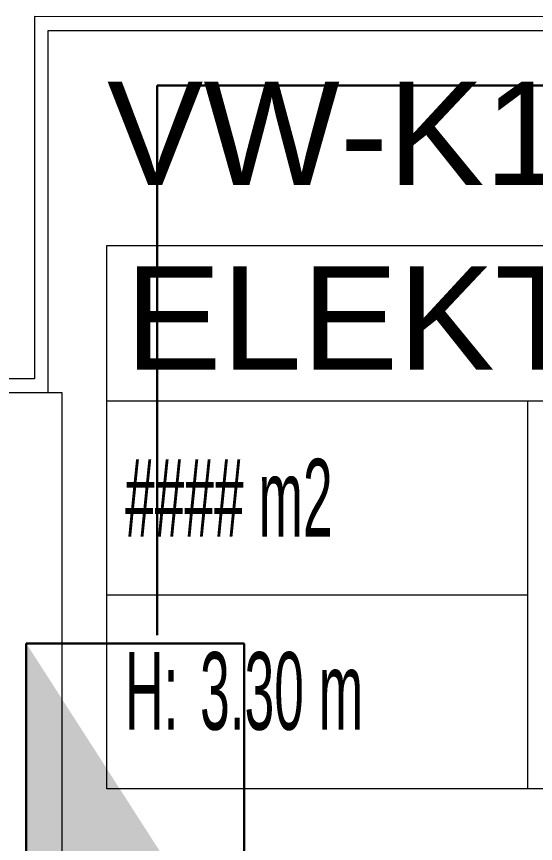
# Model space of a CAD drawing. Extents: x -2012 to 34975, y -1043 to 8321.
# Drawn here: x 16818.3 to 16893.5, y 3337.6 to 3457.5 of the extents above; entities that cross this region are included whole.
import ezdxf
from ezdxf.enums import TextEntityAlignment as Align

# ---------------------------------------------------------------- set-up
doc = ezdxf.new("R2010")
doc.units = 0
doc.header["$LTSCALE"] = 25
doc.linetypes.add('HIDDEN', pattern=[0.375, 0.25, -0.125])
doc.layers.get('0').update_dxf_attribs({"color": 9, "lineweight": 9})
for name, color, linetype, lineweight in [('00', 9, 'Continuous', 9), ('06D', 9, 'Continuous', 9), ('10', 9, 'Continuous', 9), ('14', 9, 'Continuous', 9), ('21_MAHAL', 9, 'Continuous', 9), ('E-AYDINLATMA VE PRİZ PANOSU', 7, 'Continuous', 30), ('E-KABLO', 7, 'Continuous', 30)]:
    doc.layers.add(name, color=color, linetype=linetype, lineweight=lineweight)
doc.styles.add('Arial', font='arial.ttf', dxfattribs={"height": 2.5})
doc.styles.add('MuuM_TEXT-STANDART', font='ARIALN.TTF')

# ---------------------------------------------------------------- blocks, each defined once
blk = doc.blocks.new('ciftkanatdograma_pr2')
at = {"layer": '06D'}
blk.add_lwpolyline([(-2, -22), (-2, -24), (-148, -24), (-148, -22)], dxfattribs=at)
blk = doc.blocks.new('0_roomno2')
blk.add_lwpolyline([(19.375, -10.5), (0, -10.5), (0, 0), (19.375, 0)], close=True)
for points in [[(0, -3), (19.375, -3)], [(8.125, -3), (8.125, -10.5)], [(0, -6.75), (8.125, -6.75)]]:
    blk.add_lwpolyline(points)
at = {"style": 'MuuM_TEXT-STANDART', "width": 0.6}
blk.add_text('H:', height=1.5, dxfattribs=at).set_placement((0.35, -8.608), align=Align.MIDDLE_LEFT)
at = {"style": 'Arial'}
blk.add_attdef('ODANO', (0, 1.17), '', height=2, dxfattribs=at)
blk.add_attdef('MEKANADI', text='', height=2, dxfattribs=at).set_placement((0.35, -3), align=Align.BOTTOM_LEFT)
at = {"style": 'MuuM_TEXT-STANDART', "width": 0.6}
for tag, p in [('YER01', (10, -4.5)), ('TAVAN01', (13.75, -4.5)), ('DUVAR01', (17.5, -4.5)), ('YER02', (10, -6.75)), ('TAVAN02', (13.75, -6.75)), ('DUVAR02', (17.5, -6.75)), ('YER03', (10, -9)), ('TAVAN03', (13.75, -9)), ('DUVAR03', (17.5, -9))]:
    blk.add_attdef(tag, text='', height=1.5, dxfattribs=at).set_placement(p, align=Align.MIDDLE_CENTER)
for tag, p in [('M2', (0.35, -4.875)), ('TEMIZTAVANYUKSEKLIGI', (1.8, -8.608))]:
    blk.add_attdef(tag, text='', height=1.5, dxfattribs=at).set_placement(p, align=Align.MIDDLE_LEFT)
blk = doc.blocks.new('100_AYDINLATMA VE PRİZ PANOSU')
at = {"layer": 'E-AYDINLATMA VE PRİZ PANOSU', "color": 4}
for p, q in [((-3.072, 3.948), (3.072, 3.948)), ((-3.072, 0), (-3.072, 3.948)), ((3.072, 3.948), (3.072, 0)), ((3.072, 0), (-3.072, 0))]:
    blk.add_line(p, q, dxfattribs=at)
blk.add_solid([(3.072, 0), (-3.072, 0), (-3.072, 3.948)], dxfattribs=at)

msp = doc.modelspace()

# ---------------------------------------------------------------- linework, layer by layer
at = {"layer": '00'}
for points in [[(17450.84, 3457.4), (17450.84, 3457.4), (16820.84, 3457.5), (16820.84, 3405)], [(16820.84, 3405), (16800.84, 3405)]]:
    msp.add_lwpolyline(points, dxfattribs=at)
at = {"layer": '14'}
for points in [[(16822.84, 3403), (16822.84, 3455.5), (17035.84, 3455.46)], [(16804.84, 3403), (16822.84, 3403)]]:
    msp.add_lwpolyline(points, dxfattribs=at)
at = {"layer": 'E-KABLO', "color": 6}
for p, q in [((16838.63, 3367.82), (16838.63, 3447.49)), ((16838.63, 3447.49), (17027.84, 3447.49))]:
    msp.add_line(p, q, dxfattribs=at)

# ---------------------------------------------------------------- block references
at = {"layer": '10', "linetype": 'HIDDEN', "rotation": 90}
msp.add_blockref('ciftkanatdograma_pr2', (16800.84, 3405), dxfattribs=at)
at = {"layer": '21_MAHAL'}
ref = msp.add_blockref('0_roomno2', (16831.36, 3424.31), dxfattribs=dict(at, xscale=7.5, yscale=7.5, zscale=7.5))
ref.add_attrib('ODANO', 'VW-K1-08', (16831.36, 3433.08), dxfattribs={"layer": '0', "height": 15, "style": 'Arial'})
ref.add_attrib('MEKANADI', 'ELEKTRİK OD.', dxfattribs={"layer": '0', "height": 15, "style": 'Arial'}).set_placement((16833.98, 3401.81), align=Align.BOTTOM_LEFT)
ref.add_attrib('M2', '#### m2', dxfattribs={"layer": '0', "height": 11.25, "style": 'MuuM_TEXT-STANDART', "width": 0.6}).set_placement((16833.98, 3387.75), align=Align.MIDDLE_LEFT)
ref.add_attrib('TEMIZTAVANYUKSEKLIGI', '3.30 m', dxfattribs={"layer": '0', "height": 11.25, "style": 'MuuM_TEXT-STANDART', "width": 0.6}).set_placement((16844.86, 3359.75), align=Align.MIDDLE_LEFT)
at = {"layer": 'E-AYDINLATMA VE PRİZ PANOSU', "xscale": -8, "yscale": 8, "zscale": 8, "rotation": 270}
msp.add_blockref('100_AYDINLATMA VE PRİZ PANOSU', (16819.66, 3342.07), dxfattribs=at)

doc.saveas('drawing.dxf')
